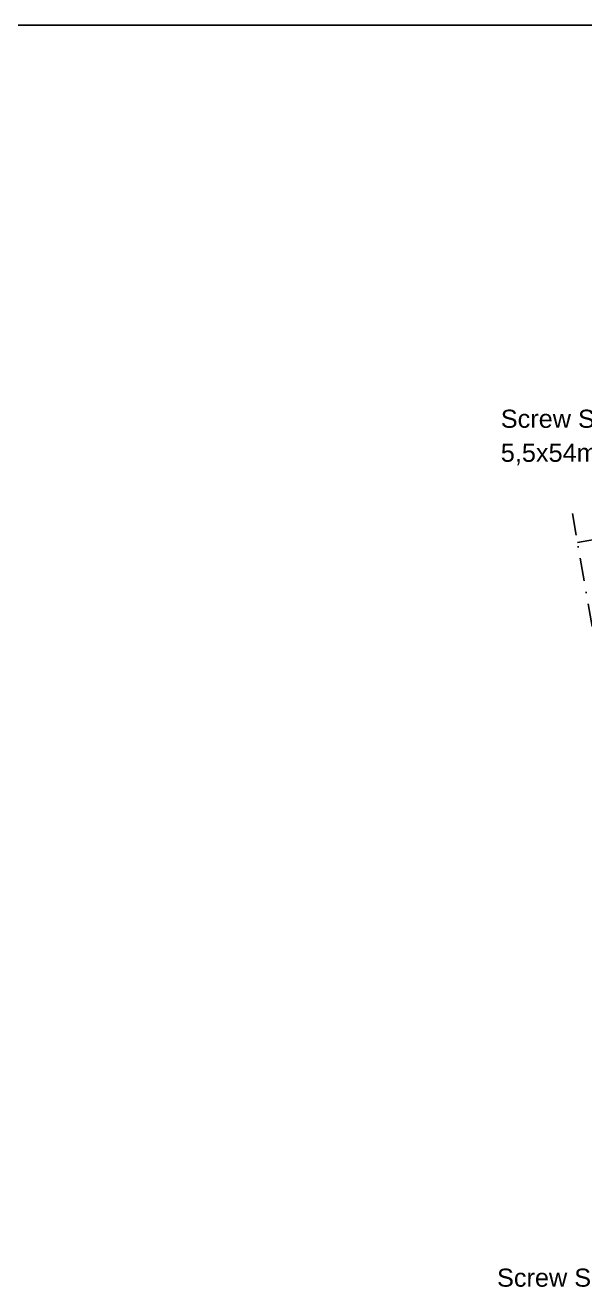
# Model space of a CAD drawing. Header units: millimetres. Extents: x 22319 to 27873, y 35287 to 39437.
# Drawn here: x 22778.3 to 22932.9, y 39088.2 to 39437 of the extents above; entities that cross this region are included whole.
import ezdxf

# ---------------------------------------------------------------- set-up
doc = ezdxf.new("R2010")
doc.units = ezdxf.units.MM
doc.header["$LTSCALE"] = 0.5
doc.linetypes.add('DASHDOT', pattern=[25.4, 12.7, -6.35, 0, -6.35])
doc.layers.add('AM_6', color=2, linetype='Continuous', lineweight=20)
doc.layers.add('AM_7', color=4, linetype='DASHDOT', lineweight=25)
doc.layers.add('PROFILE_PO', color=2, linetype='Continuous')
doc.styles.add('Border', font='ARIAL.TTF')

msp = doc.modelspace()

# ---------------------------------------------------------------- linework, layer by layer
msp.add_lwpolyline([(22318.70771382542, 39437.03467588875), (27872.65919384413, 39437.03467588875), (27872.65919384413, 35287.04940153871), (22318.70771382542, 35287.04940153871)], close=True)
at = {"layer": 'AM_7'}
msp.add_line((22966.12156658839, 39094.48304168789), (22929.51135851997, 39302.10984911877), dxfattribs=at)
at = {"layer": 'PROFILE_PO'}
msp.add_line((22930.92173119854, 39294.11122818783), (23118.53750396737, 39327.19295093345), dxfattribs=at)

# ---------------------------------------------------------------- texts
at = {"layer": 'AM_6', "style": 'Border'}
for s, p in [('Screw SCM642', (22909.72710789688, 39325.82104764195)), ('5,5x54mm, c/c=200mm', (22909.72710789688, 39316.42239449146)), ('Screw SCM647', (22908.68521883087, 39088.51836377605))]:
    msp.add_text(s, height=4.999999999999996, dxfattribs=at).set_placement(p)

doc.saveas('drawing.dxf')
